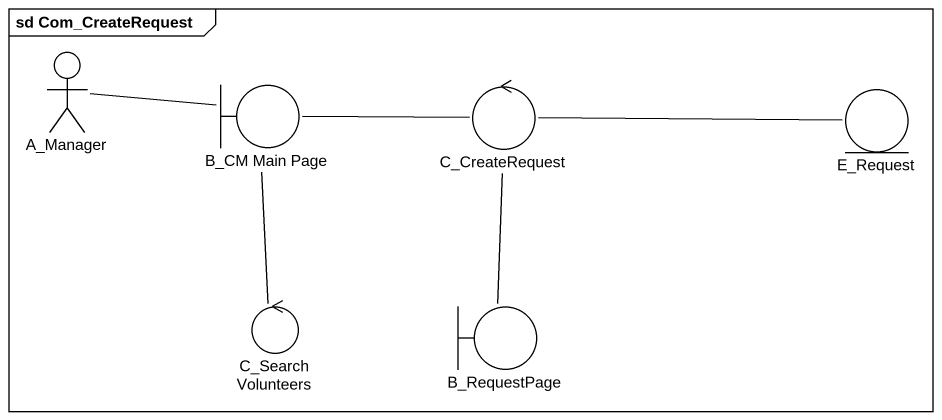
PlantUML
@startuml
mainframe sd Com_CreateRequest
actor A_Manager
boundary "B_CM Main Page" as B_CM_Main_Page
control C_CreateRequest
entity E_Request
control C_SearchVolunteers
boundary B_RequestPage
A_Manager -right- B_CM_Main_Page
B_CM_Main_Page -right- C_CreateRequest
B_CM_Main_Page -- C_SearchVolunteers
C_CreateRequest -right- E_Request
B_RequestPage -up- C_CreateRequest
@enduml
